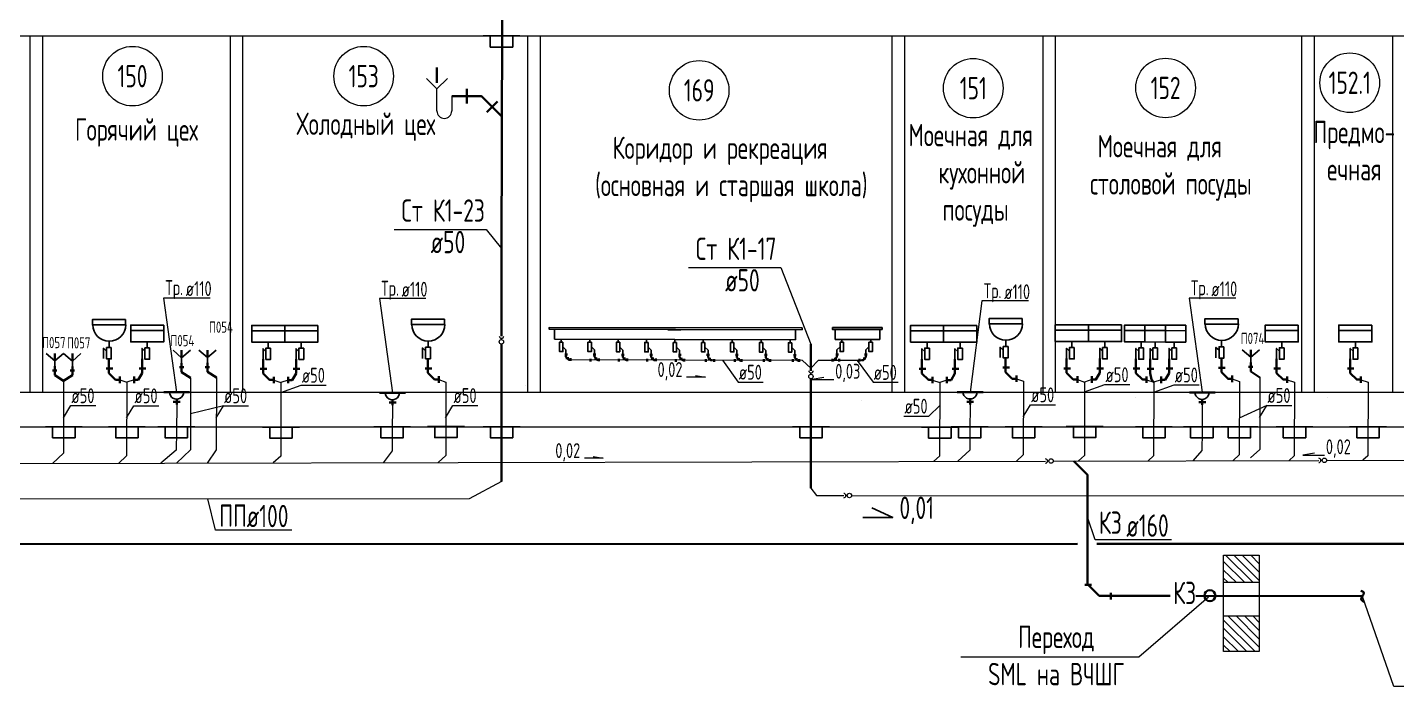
# Model space of a CAD drawing. Header units: millimetres. Extents: x -8689834 to 9420486, y -73560 to 166298.
# Drawn here: x -223147 to -204759, y -55894 to -47038 of the extents above; entities that cross this region are included whole.
import ezdxf
from ezdxf.enums import TextEntityAlignment as Align

# ---------------------------------------------------------------- set-up
doc = ezdxf.new("R2010")
doc.units = ezdxf.units.MM
doc.header["$MEASUREMENT"] = 0
doc.layers.get('0').update_dxf_attribs({"color": 250, "lineweight": 9})
for name, color, linetype in [('PDF _0', 7, 'Continuous'), ('PDF __ВК-Text VK', 7, 'Continuous'), ('PDF __ВК-Text В1', 7, 'Continuous'), ('PDF __ВК-В1', 5, 'Continuous'), ('PDF __ВК-К3', 7, 'Continuous'), ('PDF __ВК-переход с пл. на чуг.', 1, 'Continuous'), ('PDF __ВК-противопожарные муфты', 1, 'Continuous'), ('PDF __ВК-стены', 7, 'Continuous'), ('PDF __ВК-текст Канал', 7, 'Continuous'), ('PDF __К14', 3, 'Continuous'), ('PDF __Пескоуловитель', 7, 'Continuous'), ('PDF __Сантехника', 7, 'Continuous'), ('PDF _TEKSTBK', 7, 'Continuous'), ('АР_Таблицы', 250, 'Continuous')]:
    doc.layers.add(name, color=color, linetype=linetype)
doc.layers.add('PDF __ВК-К1', color=7, linetype='Continuous', true_color=0xb80000)
doc.layers.add('PDF __ВК-К14н', color=190, linetype='Continuous', true_color=0x7f00ff)
for name, color, linetype, lineweight in [('АР_Маркер экспликации', 239, 'Continuous', 13), ('АР_Номер помещения', 1, 'Continuous', 25), ('АР_Помещения_площадь', 19, 'Continuous', 9), ('ВК_канализация', 32, 'Continuous', 15)]:
    doc.layers.add(name, color=color, linetype=linetype, lineweight=lineweight)
doc.styles.add('ISOCPEUR', font='isocpeur.ttf', dxfattribs={"width": 0.7})
doc.styles.get("Standard").update_dxf_attribs({"font": 'isocpeur.ttf', "width": 0.7})

# ---------------------------------------------------------------- blocks, each defined once
blk = doc.blocks.new('*U1667')
at = {"layer": 'АР_Номер помещения', "color": 7}
blk.add_circle((-15720, 4793), 400, dxfattribs=at)
at = {"layer": 'АР_Помещения_площадь', "color": 7}
blk.add_line((-13545, 633), (-13545, 633), dxfattribs=at)
at = {"color": 7, "style": 'ISOCPEUR', "width": 0.7, "flags": 1}
blk.add_attdef('КАТЕГОРИЯ', (-499, -2092), '', height=250, dxfattribs=at)
at = {"layer": 'АР_Номер помещения', "color": 7, "style": 'ISOCPEUR', "width": 0.7}
blk.add_attdef('НОМЕР_ПОМЕЩЕНИЯ', text='', height=300, dxfattribs=at).set_placement((-15720, 4793), align=Align.MIDDLE_CENTER)
at = {"layer": 'АР_Помещения_площадь', "color": 7, "lineweight": 30, "width": 0.7, "flags": 104}
blk.add_attdef('ИМЯ_ПОМЕЩЕНИЯ', text='', height=100, dxfattribs=at).set_placement((158, 1217), align=Align.MIDDLE_CENTER)
at = {"layer": 'АР_Помещения_площадь', "color": 7, "style": 'ISOCPEUR', "width": 0.7}
blk.add_attdef('ПЛОЩАДЬ_ПОМЕЩЕНИЯ', text='', height=200, dxfattribs=at).set_placement((-13540, 880), align=Align.MIDDLE_RIGHT)

msp = doc.modelspace()

# ---------------------------------------------------------------- linework, layer by layer
at = {"layer": 'PDF _0', "color": 3, "lineweight": 30}
for centre in [(-221143.7, -51936.7), (-221143.7, -51936.7), (-218245, -51945), (-218245, -51945), (-210487.6, -51934.6), (-210487.6, -51934.6), (-207370.9, -51940), (-207370.9, -51940)]:
    msp.add_arc(centre, 95.2, 179.99999, 0.00001, dxfattribs=at)
at = {"layer": 'PDF __ВК-Text VK', "lineweight": 30}
msp.add_lwpolyline([(-211808.3, -53492.8), (-211525.9, -53622.9), (-211928.6, -53622.1)], dxfattribs=at)
at = {"layer": 'PDF __ВК-Text В1', "lineweight": 25}
for points in [[(-214176.3, -51713.2), (-214040, -51736.3), (-214293.4, -51736.3)], [(-212451.2, -51741.4), (-212605.8, -51767.5), (-212318.3, -51767.5)], [(-205861.5, -52756.2), (-206016.1, -52782.4), (-205728.6, -52782.4)], [(-215549.5, -52802.2), (-215413.2, -52825.2), (-215666.6, -52825.2)]]:
    msp.add_lwpolyline(points, dxfattribs=at)
at = {"layer": 'PDF __ВК-В1', "color": 244, "lineweight": 40, "true_color": 0x991b1e}
for points in [[(-216781.3, -50079.6), (-216754.4, -40740.7)], [(-216779.8, -51185), (-216781.3, -50079.6)], [(-216780.4, -53139.8), (-216780.9, -51291.7)], [(-212623.4, -51650.7), (-212624.3, -51291.4)], [(-212624.3, -53227.1), (-212624.3, -51757.4)]]:
    msp.add_lwpolyline(points, dxfattribs=at)
at = {"layer": 'PDF __ВК-В1', "color": 30, "lineweight": 40, "true_color": 0xf26722}
for points in [[(-222780.3, -51518.7), (-222780.3, -51417.1)], [(-222543.1, -51520.2), (-222543, -51418.6)], [(-221074.9, -51476.8), (-221074.9, -51375.1)], [(-220730, -51474.1), (-220730, -51372.4)], [(-206718.6, -51469.8), (-206718.6, -51368.1)]]:
    msp.add_lwpolyline(points, dxfattribs=at)
at = {"layer": 'PDF __ВК-К1', "lineweight": 40}
for points in [[(-217245.7, -47963.7), (-217444.6, -47963.7)], [(-217245.7, -47862.1), (-217245.7, -48061.1)], [(-217245.7, -47963.7), (-217046.7, -47963.7), (-216780, -48230.4)], [(-216835.1, -48031.5), (-216974.8, -48175.4)], [(-221315.1, -51938.8), (-220968, -51938.8)], [(-218416.4, -51947.2), (-218069.3, -51947.2)], [(-210659, -51936.7), (-210311.9, -51936.7)], [(-207542.3, -51942.1), (-207195.2, -51942.1)]]:
    msp.add_lwpolyline(points, dxfattribs=at)
at = {"layer": 'PDF __ВК-К1', "color": 244, "lineweight": 40, "true_color": 0x991b1e}
for points in [[(-215931.3, -51432.5), (-215894.9, -51432.5)], [(-215913.9, -51463.8), (-215913.9, -51427.4)], [(-215853.2, -51502.7), (-215877.5, -51502.7), (-215913.9, -51463.8)], [(-215913.9, -51482.9), (-215877.5, -51482.9)], [(-215853.2, -51519.3), (-215853.2, -51482.9)], [(-215549.7, -51433.8), (-215513.2, -51433.8)], [(-215532.3, -51465.1), (-215532.3, -51428.7)], [(-215471.6, -51504.1), (-215495.8, -51504.1), (-215532.3, -51465.1)], [(-215532.3, -51484.2), (-215495.8, -51484.2)], [(-215471.6, -51520.6), (-215471.6, -51484.2)], [(-215168, -51435.1), (-215131.6, -51435.1)], [(-215150.6, -51466.5), (-215150.6, -51430)], [(-215089.9, -51505.4), (-215114.2, -51505.4), (-215150.6, -51466.5)], [(-215150.6, -51485.5), (-215114.2, -51485.5)], [(-215089.9, -51522), (-215089.9, -51485.5)], [(-214786.4, -51436.4), (-214749.9, -51436.4)], [(-214769, -51467.8), (-214769, -51431.3)], [(-214708.2, -51506.7), (-214732.5, -51506.7), (-214769, -51467.8)], [(-214404.7, -51437.8), (-214368.3, -51437.8)], [(-214387.3, -51469.1), (-214387.3, -51432.7)], [(-214326.6, -51508), (-214350.9, -51508), (-214387.3, -51469.1)], [(-214024.8, -51437.8), (-213988.3, -51437.8)], [(-214005.7, -51472.9), (-214005.7, -51436.5)], [(-213946.7, -51509.4), (-213969.2, -51509.4), (-214005.7, -51472.9)], [(-213636.2, -51437.8), (-213599.7, -51437.8)], [(-213617.1, -51474.2), (-213617.1, -51437.8)], [(-213558.1, -51510.6), (-213580.6, -51510.6), (-213617.1, -51474.2)], [(-213247.6, -51438.9), (-213211.1, -51438.9)], [(-213228.5, -51475.4), (-213228.5, -51438.9)], [(-213169.5, -51511.8), (-213192.1, -51511.8), (-213228.5, -51475.4)], [(-212859, -51440.2), (-212822.5, -51440.2)], [(-212839.9, -51476.6), (-212839.9, -51440.2)], [(-212780.9, -51513), (-212803.5, -51513), (-212839.9, -51476.6)], [(-212333.7, -51508.3), (-212311.1, -51508.3), (-212274.7, -51469.9)], [(-212255.6, -51433.5), (-212292, -51433.5)], [(-212274.7, -51469.9), (-212274.7, -51433.5)], [(-211945.1, -51509.5), (-211922.5, -51509.5), (-211886.1, -51468.6)], [(-211867, -51433.5), (-211903.4, -51433.5)], [(-211886.1, -51468.6), (-211886.1, -51432.2)], [(-215585.3, -51489.3), (-215585.3, -51525.7)], [(-215203.6, -51490.6), (-215203.6, -51527.1)], [(-214822, -51491.9), (-214822, -51528.4)], [(-214769, -51486.9), (-214732.5, -51486.9)], [(-214708.2, -51523.3), (-214708.2, -51486.9)], [(-214440.3, -51493.3), (-214440.3, -51529.7)], [(-214387.3, -51488.2), (-214350.9, -51488.2)], [(-214326.6, -51524.6), (-214326.6, -51488.2)], [(-214035.2, -51493.3), (-214035.2, -51529.7)], [(-214005.7, -51492), (-213969.2, -51492)], [(-213921.5, -51493.3), (-213921.5, -51529.7)], [(-213646.6, -51493.3), (-213646.6, -51529.7)], [(-213617.1, -51493.3), (-213580.6, -51493.3)], [(-213558.1, -51529.7), (-213558.1, -51493.3)], [(-213258, -51494.5), (-213258, -51530.9)], [(-213228.5, -51494.5), (-213192.1, -51494.5)], [(-213169.5, -51530.9), (-213169.5, -51494.5)], [(-212869.4, -51495.7), (-212869.4, -51532.1)], [(-212839.9, -51495.7), (-212803.5, -51495.7)], [(-212780.9, -51532.1), (-212780.9, -51495.7)], [(-212333.7, -51525.5), (-212333.7, -51489)], [(-212274.7, -51489), (-212311.1, -51489)], [(-212245.2, -51489), (-212245.2, -51525.5)], [(-211970.3, -51489), (-211970.3, -51525.5)], [(-211886.1, -51487.7), (-211922.5, -51487.7)]]:
    msp.add_lwpolyline(points, dxfattribs=at)
at = {"layer": 'PDF __ВК-К1', "color": 30, "lineweight": 40, "true_color": 0xf26722}
for points in [[(-210009.4, -51477.8), (-210009.4, -51668.3)], [(-207110.7, -51481.1), (-207110.7, -51671.6)], [(-222808, -51645.7), (-222750, -51645.7)], [(-222780.3, -51590.5), (-222780.3, -51709.3)], [(-222515.5, -51647.3), (-222573.5, -51647.3)], [(-222543.1, -51592), (-222543.1, -51710.8)], [(-222089.3, -51622.5), (-222000.4, -51622.5)], [(-222051.2, -51491.2), (-222051.2, -51681.7)], [(-221644.8, -51622.1), (-221555.9, -51622.1)], [(-221606.7, -51490.8), (-221606.7, -51681.3)], [(-221102.5, -51603.8), (-221044.5, -51603.8)], [(-221074.9, -51548.6), (-221074.9, -51667.3)], [(-221074.9, -51667.3), (-220954.1, -51746.1)], [(-220757.6, -51601.1), (-220699.6, -51601.1)], [(-220730, -51545.8), (-220730, -51664.6)], [(-220730, -51664.6), (-220609.2, -51743.4)], [(-220020.4, -51626.3), (-219931.5, -51626.3)], [(-219982.3, -51495.1), (-219982.3, -51685.6)], [(-219576, -51626.3), (-219487.1, -51626.3)], [(-219537.9, -51495.1), (-219537.9, -51685.6)], [(-217804.9, -51619.5), (-217716, -51619.5)], [(-217766.8, -51488.3), (-217766.8, -51678.8)], [(-211172.2, -51626.3), (-211083.3, -51626.3)], [(-211134.1, -51495.1), (-211134.1, -51685.6)], [(-210727.7, -51626.3), (-210638.8, -51626.3)], [(-210689.6, -51495.1), (-210689.6, -51685.6)], [(-210047.5, -51609), (-209958.6, -51609)], [(-209865.4, -51757.2), (-209920.5, -51757.2), (-210009.4, -51668.3)], [(-209228.1, -51619.1), (-209139.2, -51619.1)], [(-209190, -51487.9), (-209190, -51678.4)], [(-208783.6, -51619.1), (-208694.7, -51619.1)], [(-208745.5, -51487.9), (-208745.5, -51678.4)], [(-208297.5, -51622.1), (-208208.6, -51622.1)], [(-208259.4, -51490.8), (-208259.4, -51681.3)], [(-208108.8, -51623.7), (-208019.9, -51623.7)], [(-208070.7, -51492.4), (-208070.7, -51682.9)], [(-207853.1, -51622.1), (-207764.2, -51622.1)], [(-207815, -51490.8), (-207815, -51681.3)], [(-207148.8, -51612.3), (-207059.9, -51612.3)], [(-206746.2, -51596.8), (-206688.2, -51596.8)], [(-206718.6, -51541.6), (-206718.6, -51660.3)], [(-206718.6, -51660.3), (-206597.8, -51739.1)], [(-206409.2, -51622), (-206320.3, -51622)], [(-206371.1, -51490.7), (-206371.1, -51681.2)], [(-205420.6, -51622), (-205331.7, -51622)], [(-205382.5, -51490.7), (-205382.5, -51681.2)], [(-222780.3, -51709.3), (-222659.6, -51788.1)], [(-222543.1, -51710.8), (-222659.6, -51788.1)], [(-221907.2, -51770.6), (-221962.3, -51770.6), (-222051.2, -51681.7)], [(-221907.2, -51726.2), (-221907.2, -51815.1)], [(-221714, -51726.3), (-221714.5, -51815.2)], [(-221714.2, -51770.8), (-221659.2, -51771.1), (-221606.7, -51681.3)], [(-219838.4, -51774.5), (-219893.4, -51774.5), (-219982.3, -51685.6)], [(-219838.4, -51730), (-219838.4, -51818.9)], [(-219645.2, -51730.6), (-219645.7, -51819.5)], [(-219645.4, -51775), (-219590.4, -51775.3), (-219537.9, -51685.6)], [(-217622.9, -51767.7), (-217677.9, -51767.7), (-217766.8, -51678.8)], [(-217622.9, -51723.2), (-217622.9, -51812.1)], [(-210990.2, -51774.5), (-211045.2, -51774.5), (-211134.1, -51685.6)], [(-210990.2, -51730), (-210990.2, -51818.9)], [(-210796.9, -51730.6), (-210797.4, -51819.5)], [(-210797.2, -51775), (-210742.1, -51775.3), (-210689.6, -51685.6)], [(-209865.4, -51712.7), (-209865.4, -51801.6)], [(-209046.1, -51767.3), (-209101.1, -51767.3), (-209190, -51678.4)], [(-209046.1, -51722.8), (-209046.1, -51811.7)], [(-208852.8, -51723.4), (-208853.3, -51812.3)], [(-208853.1, -51767.8), (-208798, -51768.1), (-208745.5, -51678.4)], [(-208115.5, -51770.2), (-208170.6, -51770.2), (-208259.4, -51681.3)], [(-208115.5, -51725.8), (-208115.5, -51814.7)], [(-208019.1, -51805.4), (-208048.4, -51768.5), (-208070.7, -51682.9)], [(-207922.3, -51726.3), (-207922.8, -51815.2)], [(-207922.5, -51770.8), (-207867.5, -51771.1), (-207815, -51681.3)], [(-206966.7, -51760.5), (-207021.8, -51760.5), (-207110.7, -51671.6)], [(-206966.7, -51716), (-206966.7, -51804.9)], [(-206227.2, -51770.1), (-206282.2, -51770.1), (-206371.1, -51681.2)], [(-206227.2, -51725.7), (-206227.2, -51814.6)], [(-205238.6, -51770.1), (-205293.6, -51770.1), (-205382.5, -51681.2)], [(-205238.6, -51725.7), (-205238.6, -51814.6)], [(-221315.1, -51938.8), (-220968, -51938.8)], [(-221141.6, -52103.9), (-221140.9, -52031.9)], [(-218416.4, -51947.2), (-218069.3, -51947.2)], [(-210659, -51936.7), (-210311.9, -51936.7)], [(-210485.5, -52101.8), (-210484.8, -52029.8)], [(-207542.3, -51942.1), (-207195.2, -51942.1)], [(-207368.8, -52107.2), (-207368.1, -52035.2)], [(-221095, -52070), (-221188.1, -52070)], [(-221095, -52070), (-221188.1, -52070)], [(-218196.3, -52078.4), (-218289.5, -52078.4)], [(-218196.3, -52078.4), (-218289.5, -52078.4)], [(-218242.9, -52112.2), (-218242.2, -52040.3)], [(-210438.9, -52067.9), (-210532, -52067.9)], [(-210438.9, -52067.9), (-210532, -52067.9)], [(-207322.2, -52073.3), (-207415.3, -52073.3)], [(-207322.2, -52073.3), (-207415.3, -52073.3)], [(-209092.2, -52865.2), (-208910.1, -53047.3), (-208911.4, -54518.1)], [(-208856.4, -54526.5), (-208945.3, -54526.5)], [(-208915.7, -54513.8), (-208754.8, -54674.7)], [(-208754.8, -54674.7), (-207798.1, -54674.7)], [(-208598.2, -54632.4), (-208598.2, -54721.3)], [(-207455.3, -54674.7), (-205216, -54678.9)]]:
    msp.add_lwpolyline(points, dxfattribs=at)
at = {"layer": 'PDF __ВК-К14н', "color": 152, "lineweight": 40, "true_color": 0x2776bb}
for points in [[(-229059.3, -53978.5), (-209043.9, -53977.4)], [(-208786.5, -53977.4), (-190701.8, -53976.3)]]:
    msp.add_lwpolyline(points, dxfattribs=at)
at = {"layer": 'PDF __ВК-К3', "lineweight": 25}
msp.add_lwpolyline([(-207082.8, -55424), (-207082.8, -54128.6), (-206604.4, -54128.6), (-206604.4, -55424)], close=True, dxfattribs=at)
for points in [[(-206803.4, -54492.7), (-207082.8, -54213.3)], [(-206689.1, -54492.7), (-207057.4, -54128.6)], [(-206604.4, -54467.3), (-206943.1, -54128.6)], [(-206604.4, -54357.2), (-206833, -54128.6)], [(-206604.4, -54242.9), (-206718.7, -54128.6)], [(-206604.4, -54132.9), (-206608.7, -54128.6)], [(-206913.4, -54492.7), (-207082.8, -54327.6)], [(-207027.7, -54492.7), (-207082.8, -54437.7)], [(-207082.8, -54492.7), (-206604.4, -54492.7)], [(-207082.8, -54941.4), (-206604.4, -54941.4)], [(-206604.4, -55364.7), (-207027.7, -54941.4)], [(-206604.4, -55254.6), (-206913.4, -54941.4)], [(-206604.4, -55140.3), (-206803.4, -54941.4)], [(-206604.4, -55030.3), (-206689.1, -54941.4)], [(-206659.5, -55424), (-207082.8, -55000.6)], [(-206769.5, -55424), (-207082.8, -55110.7)], [(-206883.8, -55424), (-207082.8, -55225)], [(-206993.9, -55424), (-207082.8, -55335.1)]]:
    msp.add_lwpolyline(points, dxfattribs=at)
at = {"layer": 'PDF __ВК-переход с пл. на чуг.', "lineweight": 40}
msp.add_circle((-207266.9, -54672.6), 74.1, dxfattribs=at)
at = {"layer": 'PDF __ВК-противопожарные муфты', "lineweight": 30}
for points in [[(-217027.6, -47153.2), (-216782.1, -47153.2), (-216532.3, -47153.2)], [(-216930.2, -47153.2), (-216930.2, -47301.4), (-216629.7, -47301.4), (-216629.7, -47153.2)], [(-222905.1, -52401.7), (-222659.6, -52401.7), (-222409.9, -52401.7)], [(-222807.8, -52401.7), (-222807.8, -52549.9), (-222507.2, -52549.9), (-222507.2, -52401.7)], [(-222058.1, -52402.3), (-221812.6, -52402.3), (-221562.8, -52402.3)], [(-221960.7, -52402.3), (-221960.7, -52550.5), (-221660.2, -52550.5), (-221660.2, -52402.3)], [(-221394.8, -52402.3), (-221149.3, -52402.3), (-220899.6, -52402.3)], [(-221297.5, -52402.3), (-221297.5, -52550.5), (-220996.9, -52550.5), (-220996.9, -52402.3)], [(-218496.1, -52402.3), (-218250.5, -52402.3), (-218000.8, -52402.3)], [(-218398.7, -52402.3), (-218398.7, -52550.5), (-218098.2, -52550.5), (-218098.2, -52402.3)], [(-217773.7, -52399.4), (-217528.2, -52399.4), (-217278.4, -52399.4)], [(-217676.3, -52399.4), (-217676.3, -52547.5), (-217375.8, -52547.5), (-217375.8, -52399.4)], [(-217026.1, -52402.3), (-216780.6, -52402.3), (-216530.9, -52402.3)], [(-216928.8, -52402.3), (-216928.8, -52550.5), (-216628.2, -52550.5), (-216628.2, -52402.3)], [(-210738.7, -52402.3), (-210493.2, -52402.3), (-210243.5, -52402.3)], [(-210641.4, -52402.3), (-210641.4, -52550.5), (-210340.8, -52550.5), (-210340.8, -52402.3)], [(-210016.3, -52402.3), (-209770.8, -52402.3), (-209521, -52402.3)], [(-209918.9, -52402.3), (-209918.9, -52550.5), (-209618.4, -52550.5), (-209618.4, -52402.3)], [(-209196.9, -52399.4), (-208951.4, -52399.4), (-208701.6, -52399.4)], [(-209099.5, -52399.4), (-209099.5, -52547.5), (-208799, -52547.5), (-208799, -52399.4)], [(-208266.4, -52402.3), (-208020.8, -52402.3), (-207771.1, -52402.3)], [(-208169, -52402.3), (-208169, -52550.5), (-207868.5, -52550.5), (-207868.5, -52402.3)], [(-207622, -52402.3), (-207376.5, -52402.3), (-207126.7, -52402.3)], [(-207524.6, -52402.3), (-207524.6, -52550.5), (-207224.1, -52550.5), (-207224.1, -52402.3)], [(-207117.6, -52402.3), (-206872.1, -52402.3), (-206622.3, -52402.3)], [(-207020.2, -52402.3), (-207020.2, -52550.5), (-206719.7, -52550.5), (-206719.7, -52402.3)], [(-206378, -52402.2), (-206132.5, -52402.2), (-205882.7, -52402.2)], [(-206280.7, -52402.2), (-206280.7, -52550.4), (-205980.1, -52550.4), (-205980.1, -52402.2)], [(-205389.4, -52402.2), (-205143.9, -52402.2), (-204894.2, -52402.2)], [(-205292.1, -52402.2), (-205292.1, -52550.4), (-204991.5, -52550.4), (-204991.5, -52402.2)], [(-219989.3, -52406.6), (-219743.7, -52406.6), (-219494, -52406.6)], [(-219891.9, -52406.6), (-219891.9, -52554.7), (-219591.3, -52554.7), (-219591.3, -52406.6)], [(-211141, -52406.6), (-210895.5, -52406.6), (-210645.7, -52406.6)], [(-211043.7, -52406.6), (-211043.7, -52554.7), (-210743.1, -52554.7), (-210743.1, -52406.6)]]:
    msp.add_lwpolyline(points, dxfattribs=at)
at = {"layer": 'PDF __ВК-противопожарные муфты', "color": 1, "lineweight": 30}
for points in [[(-212869.9, -52402.3), (-212624.3, -52402.3), (-212374.6, -52402.3)], [(-212772.5, -52402.3), (-212772.5, -52550.5), (-212472, -52550.5), (-212472, -52402.3)]]:
    msp.add_lwpolyline(points, dxfattribs=at)
at = {"layer": 'PDF __ВК-стены', "color": 18, "lineweight": 25, "true_color": 0x000000}
for points in [[(-251092.7, -47153.2), (-171723.3, -47153.2)], [(-223112.5, -47160.4), (-223112.5, -51943.9)], [(-222943.2, -47160.4), (-222943.2, -51943.9)], [(-220425.6, -47160.4), (-220425.6, -51943.9)], [(-220256.3, -47160.4), (-220256.3, -51943.9)], [(-216429.3, -47160.4), (-216429.3, -51943.9)], [(-216260, -47160.4), (-216260, -51943.9)], [(-211537.7, -47160.4), (-211537.7, -51943.9)], [(-211368.4, -47160.4), (-211368.4, -51943.9)], [(-209511.7, -47160.4), (-209511.7, -51943.9)], [(-209342.4, -47160.4), (-209342.4, -51943.9)], [(-206036.9, -47153.2), (-206036.9, -51936.7)], [(-205867.5, -47153.2), (-205867.5, -51936.7)], [(-204814.9, -47153.2), (-204814.9, -51936.7)], [(-251092.7, -51936.7), (-171723.3, -51936.7)], [(-251092.7, -52402.3), (-172011.2, -52402.3)], [(-251092.7, -52402.3), (-171723.3, -52402.3)]]:
    msp.add_lwpolyline(points, dxfattribs=at)
at = {"layer": 'PDF __ВК-текст Канал', "lineweight": 25}
msp.add_lwpolyline([(-207286, -54691.6), (-208221.5, -55500.1), (-208272.3, -55500.1), (-210608.9, -55500.1)], dxfattribs=at)
at = {"layer": 'PDF __К14', "lineweight": 40}
msp.add_lwpolyline([(-217647.8, -47781.7), (-217647.8, -47578.5)], dxfattribs=at)
at = {"layer": 'PDF __Пескоуловитель', "lineweight": 40}
msp.add_lwpolyline([(-205237.2, -54607), (-205224.5, -54611.2), (-205216, -54615.4), (-205211.8, -54619.7), (-205207.5, -54619.7), (-205203.3, -54623.9), (-205199.1, -54628.1), (-205199.1, -54632.4), (-205199.1, -54636.6), (-205199.1, -54640.8), (-205199.1, -54645.1), (-205203.3, -54649.3), (-205203.3, -54653.5), (-205207.5, -54662), (-205211.8, -54666.2), (-205216, -54678.9), (-205220.2, -54687.4), (-205224.5, -54691.6), (-205228.7, -54695.9), (-205228.7, -54704.3), (-205232.9, -54708.6), (-205232.9, -54712.8), (-205232.9, -54717), (-205232.9, -54721.3), (-205232.9, -54725.5), (-205228.7, -54729.7), (-205228.7, -54734), (-205224.5, -54734), (-205220.2, -54738.2), (-205216, -54742.4), (-205211.8, -54746.7), (-205207.5, -54750.9), (-205194.8, -54759.4)], dxfattribs=at)
at = {"layer": 'PDF __Сантехника', "lineweight": 30}
for points in [[(-221828.9, -50962.1), (-222273.4, -50962.1), (-222273.4, -51034.1), (-221828.9, -51034.1)], [(-221314.6, -51037.9), (-221759.1, -51037.9), (-221759.1, -51109.9), (-221314.6, -51109.9)], [(-221314.6, -51109.9), (-221759.1, -51109.9), (-221759.1, -51262.3), (-221314.6, -51262.3)], [(-219690.3, -51042.1), (-220134.7, -51042.1), (-220134.7, -51114.1), (-219690.3, -51114.1)], [(-219690.3, -51114.1), (-220134.7, -51114.1), (-220134.7, -51266.5), (-219690.3, -51266.5)], [(-219245.8, -51042.1), (-219690.3, -51042.1), (-219690.3, -51114.1), (-219245.8, -51114.1)], [(-219245.8, -51114.1), (-219690.3, -51114.1), (-219690.3, -51266.5), (-219245.8, -51266.5)], [(-217544.6, -50959.2), (-217989, -50959.2), (-217989, -51031.1), (-217544.6, -51031.1)], [(-212743.2, -51075.2), (-216137.7, -51068), (-216137.7, -51092.3), (-212743.2, -51099.5)], [(-212335.4, -51070.9), (-211669.4, -51070.9), (-211669.4, -51095.2), (-212335.4, -51095.2)], [(-210842, -51042.1), (-211286.5, -51042.1), (-211286.5, -51114.1), (-210842, -51114.1)], [(-210842, -51114.1), (-211286.5, -51114.1), (-211286.5, -51266.5), (-210842, -51266.5)], [(-210397.5, -51042.1), (-210842, -51042.1), (-210842, -51114.1), (-210397.5, -51114.1)], [(-210397.5, -51114.1), (-210842, -51114.1), (-210842, -51266.5), (-210397.5, -51266.5)], [(-209787.1, -50948.7), (-210231.6, -50948.7), (-210231.6, -51020.6), (-209787.1, -51020.6)], [(-208897.9, -51035), (-209342.4, -51035), (-209342.4, -51106.9), (-208897.9, -51106.9)], [(-208897.9, -51106.9), (-209342.4, -51106.9), (-209342.4, -51259.3), (-208897.9, -51259.3)], [(-208453.4, -51035), (-208897.9, -51035), (-208897.9, -51106.9), (-208453.4, -51106.9)], [(-208453.4, -51106.9), (-208897.9, -51106.9), (-208897.9, -51259.3), (-208453.4, -51259.3)], [(-208137.9, -51039), (-208411.8, -51037.9), (-208411.8, -51109.9), (-208137.9, -51110.9)], [(-208137.9, -51110.9), (-208411.8, -51109.9), (-208411.8, -51262.3), (-208137.9, -51263.3)], [(-207863.9, -51040), (-208137.9, -51039), (-208137.9, -51110.9), (-207863.9, -51112)], [(-207863.9, -51112), (-208137.9, -51110.9), (-208137.9, -51263.3), (-207863.9, -51264.4)], [(-207590.3, -51040.1), (-207863.9, -51040), (-207863.9, -51112), (-207589.9, -51113.1)], [(-207589.9, -51113.1), (-207863.9, -51112), (-207863.9, -51264.4), (-207589.9, -51265.4)], [(-206888.4, -50952), (-207332.9, -50952), (-207332.9, -51023.9), (-206888.4, -51023.9)], [(-206079, -51037.8), (-206523.5, -51037.8), (-206523.5, -51109.8), (-206079, -51109.8)], [(-206079, -51109.8), (-206523.5, -51109.8), (-206523.5, -51262.2), (-206079, -51262.2)], [(-205090.4, -51037.8), (-205534.9, -51037.8), (-205534.9, -51109.8), (-205090.4, -51109.8)], [(-205090.4, -51109.8), (-205534.9, -51109.8), (-205534.9, -51262.2), (-205090.4, -51262.2)], [(-215953.9, -51265.9), (-216000.7, -51265.9), (-216000.7, -51392.6), (-215953.9, -51392.6)], [(-215572.2, -51267.2), (-215619.1, -51267.2), (-215619.1, -51393.9), (-215572.2, -51393.9)], [(-215190.6, -51268.6), (-215237.4, -51268.6), (-215237.4, -51395.2), (-215190.6, -51395.2)], [(-214808.9, -51269.9), (-214855.8, -51269.9), (-214855.8, -51396.5), (-214808.9, -51396.5)], [(-214427.3, -51271.2), (-214474.1, -51271.2), (-214474.1, -51397.9), (-214427.3, -51397.9)], [(-214047.3, -51271.2), (-214092.4, -51271.2), (-214092.4, -51397.9), (-214047.3, -51397.9)], [(-213658.7, -51271.2), (-213703.8, -51271.2), (-213703.8, -51397.9), (-213658.7, -51397.9)], [(-213270.1, -51272.4), (-213315.2, -51272.4), (-213315.2, -51399), (-213270.1, -51399)], [(-212881.5, -51273.6), (-212926.6, -51273.6), (-212926.6, -51400.3), (-212881.5, -51400.3)], [(-212233, -51267), (-212187.9, -51267), (-212187.9, -51393.6), (-212233, -51393.6)], [(-211844.4, -51267), (-211799.3, -51267), (-211799.3, -51393.6), (-211844.4, -51393.6)], [(-222019.4, -51338.8), (-222082.9, -51338.8), (-222082.9, -51491.2), (-222019.4, -51491.2)], [(-221505.1, -51342.7), (-221568.6, -51342.7), (-221568.6, -51495.1), (-221505.1, -51495.1)], [(-219880.7, -51346.9), (-219944.2, -51346.9), (-219944.2, -51499.3), (-219880.7, -51499.3)], [(-219436.3, -51346.9), (-219499.8, -51346.9), (-219499.8, -51499.3), (-219436.3, -51499.3)], [(-217735, -51335.9), (-217798.5, -51335.9), (-217798.5, -51488.3), (-217735, -51488.3)], [(-211032.5, -51346.9), (-211096, -51346.9), (-211096, -51499.3), (-211032.5, -51499.3)], [(-210588, -51346.9), (-210651.5, -51346.9), (-210651.5, -51499.3), (-210588, -51499.3)], [(-209977.6, -51325.4), (-210041.1, -51325.4), (-210041.1, -51477.8), (-209977.6, -51477.8)], [(-209088.4, -51339.7), (-209151.9, -51339.7), (-209151.9, -51492.1), (-209088.4, -51492.1)], [(-208643.9, -51339.7), (-208707.4, -51339.7), (-208707.4, -51492.1), (-208643.9, -51492.1)], [(-208157.9, -51342.7), (-208221.3, -51342.7), (-208221.3, -51495.1), (-208157.9, -51495.1)], [(-207969.1, -51344.3), (-208032.6, -51344.3), (-208032.6, -51496.7), (-207969.1, -51496.7)], [(-207713.4, -51342.7), (-207776.9, -51342.7), (-207776.9, -51495.1), (-207713.4, -51495.1)], [(-207078.9, -51328.7), (-207142.4, -51328.7), (-207142.4, -51481.1), (-207078.9, -51481.1)], [(-206269.5, -51342.6), (-206333, -51342.6), (-206333, -51495), (-206269.5, -51495)], [(-205280.9, -51342.6), (-205344.4, -51342.6), (-205344.4, -51495), (-205280.9, -51495)]]:
    msp.add_lwpolyline(points, close=True, dxfattribs=at)
for points in [[(-216066.6, -51226.2), (-216066.6, -51092.7)], [(-214371.8, -51099.4), (-214545.2, -51099.4)], [(-212830.7, -51233), (-212830.7, -51099.4)], [(-212297.2, -51228.8), (-212297.2, -51095.2)], [(-211700.2, -51228.8), (-211700.2, -51095.2)], [(-222049, -51258.4), (-222049, -51338.8)], [(-221536.8, -51262.3), (-221536.8, -51342.7)], [(-219912.5, -51266.5), (-219912.5, -51346.9)], [(-219468, -51266.5), (-219468, -51346.9)], [(-217764.7, -51255.5), (-217764.7, -51335.9)], [(-216066.6, -51226.2), (-212830.7, -51233)], [(-215976.4, -51227.7), (-215976.4, -51265.9)], [(-215594.8, -51229.1), (-215594.8, -51267.2)], [(-215213.1, -51230.4), (-215213.1, -51268.6)], [(-214831.5, -51231.7), (-214831.5, -51269.9)], [(-214449.8, -51233), (-214449.8, -51271.2)], [(-214069.9, -51233), (-214069.9, -51271.2)], [(-213681.3, -51233), (-213681.3, -51271.2)], [(-213292.7, -51234.2), (-213292.7, -51272.4)], [(-212904.1, -51235.4), (-212904.1, -51273.6)], [(-211700.2, -51228.8), (-212297.2, -51228.8)], [(-212210.5, -51228.8), (-212210.5, -51267)], [(-211821.9, -51228.8), (-211821.9, -51267)], [(-211064.3, -51266.5), (-211064.3, -51346.9)], [(-210619.8, -51266.5), (-210619.8, -51346.9)], [(-210007.2, -51245), (-210007.2, -51325.4)], [(-209120.1, -51259.3), (-209120.1, -51339.7)], [(-208675.7, -51259.3), (-208675.7, -51339.7)], [(-208189.6, -51262.3), (-208189.6, -51342.7)], [(-208000.9, -51263.9), (-208000.9, -51344.3)], [(-207745.1, -51262.3), (-207745.1, -51342.7)], [(-207108.5, -51248.3), (-207108.5, -51328.7)], [(-206301.2, -51262.2), (-206301.2, -51342.6)], [(-205312.7, -51262.2), (-205312.7, -51342.6)], [(-222780.3, -51590.5), (-222780.3, -51518.7), (-222896.3, -51416.6)], [(-222661.6, -51416.6), (-222780.3, -51518.7)], [(-222661.8, -51418.1), (-222543.1, -51520.2)], [(-222543.1, -51592), (-222543.1, -51520.2), (-222427.1, -51418.1)], [(-222082.9, -51385.4), (-222125.2, -51347.3), (-222125.2, -51487)], [(-221568.6, -51389.3), (-221606.7, -51351.2), (-221606.7, -51490.8)], [(-221074.9, -51548.6), (-221074.9, -51476.8), (-221190.9, -51374.6)], [(-220956.2, -51374.6), (-221074.9, -51476.8)], [(-220730, -51545.8), (-220730, -51474.1), (-220846, -51371.9)], [(-220611.3, -51371.9), (-220730, -51474.1)], [(-219944.2, -51393.5), (-219982.3, -51355.4), (-219982.3, -51495.1)], [(-219499.8, -51393.5), (-219537.9, -51355.4), (-219537.9, -51495.1)], [(-217798.5, -51382.5), (-217840.9, -51344.4), (-217840.9, -51484.1)], [(-215914, -51370), (-215953.9, -51330.1)], [(-215914, -51432.5), (-215914, -51370)], [(-215532.3, -51371.3), (-215572.2, -51331.4)], [(-215532.3, -51433.8), (-215532.3, -51371.3)], [(-215150.7, -51372.7), (-215190.6, -51332.7)], [(-215150.7, -51435.1), (-215150.7, -51372.7)], [(-214769, -51374), (-214808.9, -51334.1)], [(-214769, -51436.4), (-214769, -51374)], [(-214387.4, -51375.3), (-214427.3, -51335.4)], [(-214387.4, -51437.8), (-214387.4, -51375.3)], [(-214005.7, -51375.3), (-214047.3, -51335.4)], [(-214005.7, -51437.8), (-214005.7, -51375.3)], [(-213617.1, -51375.3), (-213658.7, -51335.4)], [(-213617.1, -51437.8), (-213617.1, -51375.3)], [(-213228.5, -51376.5), (-213270.1, -51336.6)], [(-213228.5, -51438.9), (-213228.5, -51376.5)], [(-212839.9, -51377.7), (-212881.5, -51337.8)], [(-212839.9, -51440.2), (-212839.9, -51377.7)], [(-212274.7, -51371), (-212233, -51331.1)], [(-212274.7, -51433.5), (-212274.7, -51371)], [(-211886.1, -51371), (-211844.4, -51331.1)], [(-211886.1, -51433.5), (-211886.1, -51371)], [(-211096, -51393.5), (-211134.1, -51355.4), (-211134.1, -51495.1)], [(-210651.5, -51393.5), (-210689.6, -51355.4), (-210689.6, -51495.1)], [(-210041.1, -51372), (-210083.4, -51333.9), (-210083.4, -51473.6)], [(-209151.9, -51386.3), (-209190, -51348.2), (-209190, -51487.9)], [(-208707.4, -51386.3), (-208745.5, -51348.2), (-208745.5, -51487.9)], [(-208221.3, -51389.3), (-208259.4, -51351.2), (-208259.4, -51490.8)], [(-208032.6, -51390.8), (-208070.7, -51352.7), (-208070.7, -51492.4)], [(-207776.9, -51389.3), (-207815, -51351.2), (-207815, -51490.8)], [(-207142.4, -51375.3), (-207184.7, -51337.2), (-207184.7, -51476.9)], [(-206718.6, -51541.6), (-206718.6, -51469.8), (-206834.6, -51367.7)], [(-206599.9, -51367.7), (-206718.6, -51469.8)], [(-206333, -51389.2), (-206371.1, -51351.1), (-206371.1, -51490.7)], [(-205344.4, -51389.2), (-205382.5, -51351.1), (-205382.5, -51490.7)]]:
    msp.add_lwpolyline(points, dxfattribs=at)
for centre in [(-222046.9, -51032), (-217762.6, -51029), (-210005.1, -51018.5), (-207106.4, -51021.8)]:
    msp.add_arc(centre, 222.2, 180, 0, dxfattribs=at)
at = {"layer": 'PDF _TEKSTBK', "lineweight": 18}
for points in [[(-217647.8, -47862.1), (-217787.5, -47722.4)], [(-217647.8, -48162.7), (-217647.8, -47862.1), (-217503.9, -47722.4)], [(-217444.6, -47963.7), (-217444.6, -48162.7)]]:
    msp.add_lwpolyline(points, dxfattribs=at)
msp.add_arc((-217548.3, -48160.6), 99.5, 180.00001, 359.99999, dxfattribs=at)
at = {"layer": 'ВК_канализация', "color": 18, "lineweight": 13, "ltscale": 500, "true_color": 0x000000}
for points in [[(-218223.3, -49751.4), (-216984.2, -49751.4), (-216781.1, -50006.2)], [(-214269.4, -50265.4), (-213030.3, -50265.4), (-212624.3, -51291.4)], [(-220692.5, -50673.5), (-221317.4, -50673.5), (-221143.7, -51936.7)], [(-217793.8, -50681.9), (-218418.7, -50681.9), (-218245, -51945)], [(-209702, -50712), (-210326.9, -50712), (-210485.5, -51936.7)], [(-206919.7, -50676.8), (-207544.6, -50676.8), (-207370.9, -51940)], [(-213813.3, -51509.7), (-213600.8, -51802.9), (-213265.6, -51802.9)], [(-212001.4, -51512.5), (-211788.9, -51805.6), (-211453.6, -51805.6)], [(-219742.4, -51940.9), (-219468.7, -51843.9), (-219133.5, -51843.9)], [(-208950, -51933.7), (-208676.3, -51836.8), (-208341.1, -51836.8)], [(-208019.5, -51936.7), (-207745.8, -51839.7), (-207410.6, -51839.7)], [(-222663.5, -52283.7), (-222563.5, -52119.1), (-222228.3, -52119.1)], [(-221816.5, -52284.3), (-221716.5, -52119.7), (-221381.2, -52119.7)], [(-220513.2, -52119.7), (-220954.2, -52229.5)], [(-220613.2, -52284.3), (-220513.2, -52119.7), (-220178, -52119.7)], [(-217532.1, -52281.4), (-217432.1, -52116.7), (-217096.9, -52116.7)], [(-211375.2, -52259.4), (-211040, -52259.4), (-210894.7, -52118.5)], [(-209774.7, -52270.9), (-209674.7, -52106.2), (-209339.4, -52106.2)], [(-206501.8, -52115.4), (-206871.8, -52288.7)], [(-206601.8, -52280.1), (-206501.8, -52115.4), (-206166.6, -52115.4)], [(-219594.6, -53792), (-220618.5, -53792), (-220723.7, -53372.3)], [(-207781.7, -53920.2), (-208805.6, -53920.2), (-208910.6, -53618.4)], [(-203103.2, -55893.9), (-204796.6, -55893.9), (-205218.1, -54683.2)]]:
    msp.add_lwpolyline(points, dxfattribs=at)
at = {"layer": 'ВК_канализация', "color": 244, "lineweight": 13, "ltscale": 500, "true_color": 0x991b1e}
for points in [[(-216780.4, -51231.7), (-216780.2, -51215)], [(-212624.3, -51616.9), (-212737.8, -51513.3), (-215877.5, -51502.7)], [(-212524.7, -51507.7), (-212624.3, -51616.9)], [(-212524.7, -51507.7), (-211945.1, -51509.5)], [(-212624, -51697.4), (-212623.8, -51680.7)], [(-216780.4, -53139.8), (-217212.9, -53369.5), (-224194.9, -53375.1)], [(-212624.3, -53227.1), (-212548.2, -53327)], [(-212548.2, -53327), (-212184.1, -53327.9)], [(-212137.4, -53327.5), (-212154.1, -53327.6)], [(-212077.4, -53327.2), (-196389.6, -53335.1)]]:
    msp.add_lwpolyline(points, dxfattribs=at)
at = {"layer": 'ВК_канализация', "color": 30, "lineweight": 13, "ltscale": 500, "true_color": 0xf26722}
for points in [[(-222659.6, -51785.9), (-222659.6, -52757.1)], [(-221907.2, -51770.6), (-221810.8, -51805.4)], [(-221810.8, -51805.4), (-221813.7, -52792.3)], [(-221714.2, -51771.2), (-221810.8, -51805.4)], [(-220954.1, -51743.9), (-220954.2, -52715.1)], [(-220609.2, -51741.2), (-220609.3, -52712.4)], [(-219838.4, -51774.9), (-219742, -51809.6)], [(-219742, -51809.6), (-219744.9, -52796.6)], [(-219645.4, -51775.4), (-219742, -51809.6)], [(-217622.9, -51767.7), (-217526.5, -51802.4)], [(-217526.5, -51802.4), (-217529.3, -52789.4)], [(-210990.2, -51774.9), (-210893.8, -51809.6)], [(-210893.8, -51809.6), (-210896.6, -52796.6)], [(-210797.2, -51775.4), (-210893.8, -51809.6)], [(-209865.4, -51757.2), (-209769, -51792)], [(-209769, -51792), (-209771.9, -52778.9)], [(-209046.1, -51767.7), (-208949.7, -51802.4)], [(-208949.7, -51802.4), (-208952.5, -52789.4)], [(-208853.1, -51768.2), (-208949.7, -51802.4)], [(-208115.5, -51770.6), (-208019.1, -51805.4)], [(-208019.1, -51805.4), (-208022, -52792.3)], [(-207922.5, -51771.2), (-208019.1, -51805.4)], [(-206966.7, -51760.5), (-206870.3, -51795.3)], [(-206870.3, -51795.3), (-206873.2, -52782.2)], [(-206597.8, -51737), (-206597.9, -52708.2)], [(-206227.2, -51770.5), (-206130.8, -51805.3)], [(-206130.8, -51805.3), (-206133.6, -52792.2)], [(-205238.6, -51770.5), (-205142.2, -51805.3)], [(-205142.2, -51805.3), (-205145.1, -52792.2)], [(-221141.6, -52103.9), (-221145, -52465.8), (-221147.4, -52719.5)], [(-218242.9, -52112.2), (-218246.3, -52474.1), (-218248.7, -52727.9)], [(-210485.5, -52101.8), (-210488.9, -52463.7), (-210491.3, -52717.4)], [(-207368.8, -52107.2), (-207372.2, -52469.1), (-207374.6, -52722.8)], [(-222659.6, -52757.1), (-222809.4, -52896.7)], [(-221147.4, -52719.5), (-221354.8, -52893.1)], [(-220954.2, -52715.1), (-221142.6, -52892.5)], [(-220609.3, -52712.4), (-220731.2, -52891.5)], [(-218248.7, -52727.9), (-218370.6, -52885.7)], [(-210491.3, -52717.4), (-210651.3, -52866.5)], [(-207374.6, -52722.8), (-207496.5, -52858.7)], [(-206597.9, -52708.2), (-206719.9, -52821.9)], [(-225253.6, -52902.7), (-209475.6, -52864.1)], [(-221813.7, -52792.3), (-221923.3, -52894.5)], [(-219744.9, -52796.6), (-219844.4, -52889.3)], [(-217529.3, -52789.4), (-217630.7, -52883.8)], [(-210896.6, -52796.6), (-210972.6, -52867.3)], [(-209771.9, -52778.9), (-209863.8, -52864.6)], [(-209428.9, -52863.7), (-209445.6, -52863.8)], [(-209428.9, -52863.7), (-209445.6, -52863.8)], [(-209428.9, -52863.7), (-209445.6, -52863.8)], [(-209368.9, -52863.4), (-205804.9, -52855)], [(-208952.5, -52789.4), (-209031, -52862.5)], [(-208022, -52792.3), (-208094.8, -52860.2)], [(-206873.2, -52782.2), (-206953.9, -52857.4)], [(-206133.6, -52792.2), (-206201.5, -52855.5)], [(-205758.2, -52854.6), (-205775, -52854.7)], [(-205698.2, -52854.3), (-201728.5, -52844.9)], [(-205145.1, -52792.2), (-205210.3, -52853.1)]]:
    msp.add_lwpolyline(points, dxfattribs=at)
at = {"layer": 'ВК_канализация', "color": 244, "lineweight": 13, "ltscale": 500, "true_color": 0x991b1e}
for centre in [(-216780.8, -51261.7), (-212624.3, -51727.4), (-212107.4, -53327.2)]:
    msp.add_circle(centre, 30, dxfattribs=at)
at = {"layer": 'ВК_канализация', "color": 30, "lineweight": 13, "ltscale": 500, "true_color": 0xf26722}
for centre in [(-209398.9, -52863.4), (-209398.9, -52863.4), (-209398.9, -52863.4), (-205728.2, -52854.3)]:
    msp.add_circle(centre, 30, dxfattribs=at)
at = {"layer": 'ВК_канализация', "color": 244, "lineweight": 13, "ltscale": 500, "true_color": 0x991b1e}
for centre, start, end in [((-216779.8, -51185), 179.27075, 359.27075), ((-212623.4, -51650.7), 179.27075, 359.27075), ((-212184.1, -53327.9), 270.50316, 90.50316)]:
    msp.add_arc(centre, 30, start, end, dxfattribs=at)
at = {"layer": 'ВК_канализация', "color": 30, "lineweight": 13, "ltscale": 500, "true_color": 0xf26722}
for centre in [(-209475.6, -52864.1), (-209475.6, -52864.1), (-209475.6, -52864.1), (-205804.9, -52855)]:
    msp.add_arc(centre, 30, 270.50316, 90.50316, dxfattribs=at)

# ---------------------------------------------------------------- block references
at = {"layer": 'АР_Маркер экспликации', "color": 7}
ref = msp.add_blockref('*U1667', (-208765.2, -52486.1), dxfattribs=at)
ref.add_attrib('НОМЕР_ПОМЕЩЕНИЯ', '149', dxfattribs={"layer": 'АР_Номер помещения', "color": 7, "height": 300, "style": 'ISOCPEUR', "width": 0.7}).set_placement((-224484.9, -47692.8), align=Align.MIDDLE_CENTER)
ref = msp.add_blockref('*U1667', (-206015.3, -52486.1), dxfattribs=at)
ref.add_attrib('НОМЕР_ПОМЕЩЕНИЯ', '150', dxfattribs={"layer": 'АР_Номер помещения', "color": 7, "height": 300, "style": 'ISOCPEUR', "width": 0.7}).set_placement((-221735.1, -47692.8), align=Align.MIDDLE_CENTER)
ref = msp.add_blockref('*U1667', (-202910.6, -52486.1), dxfattribs=at)
ref.add_attrib('НОМЕР_ПОМЕЩЕНИЯ', '153', dxfattribs={"layer": 'АР_Номер помещения', "color": 7, "height": 300, "style": 'ISOCPEUR', "width": 0.7}).set_placement((-218630.3, -47692.8), align=Align.MIDDLE_CENTER)
ref = msp.add_blockref('*U1667', (-189668.4, -52574.7), dxfattribs=at)
ref.add_attrib('НОМЕР_ПОМЕЩЕНИЯ', '152.1', dxfattribs={"layer": 'АР_Номер помещения', "color": 7, "height": 300, "style": 'ISOCPEUR', "width": 0.7}).set_placement((-205388.1, -47781.3), align=Align.MIDDLE_CENTER)
ref = msp.add_blockref('*U1667', (-198405.2, -52676.8), dxfattribs=at)
ref.add_attrib('НОМЕР_ПОМЕЩЕНИЯ', '169', dxfattribs={"layer": 'АР_Номер помещения', "color": 7, "height": 300, "style": 'ISOCPEUR', "width": 0.7}).set_placement((-214125, -47883.4), align=Align.MIDDLE_CENTER)
ref = msp.add_blockref('*U1667', (-194724.1, -52647.6), dxfattribs=at)
ref.add_attrib('НОМЕР_ПОМЕЩЕНИЯ', '151', dxfattribs={"layer": 'АР_Номер помещения', "color": 7, "height": 300, "style": 'ISOCPEUR', "width": 0.7}).set_placement((-210443.9, -47854.2), align=Align.MIDDLE_CENTER)
ref = msp.add_blockref('*U1667', (-192141.2, -52644.6), dxfattribs=at)
ref.add_attrib('НОМЕР_ПОМЕЩЕНИЯ', '152', dxfattribs={"layer": 'АР_Номер помещения', "color": 7, "height": 300, "style": 'ISOCPEUR', "width": 0.7}).set_placement((-207860.9, -47851.3), align=Align.MIDDLE_CENTER)

# ---------------------------------------------------------------- texts
at = {"layer": 'АР_Таблицы', "ltscale": 100, "style": 'ISOCPEUR'}
for s, insert, char_height, width, attachment_point in [('\\pxi-1,l1,qc,t1,5;Горячий цех', (-223779.3, -48450.1), 300, 4196.36, 4), ('\\pxi-1,l1,qc,t1,5;Холодный цех', (-220698.2, -48373.1), 300, 4196.36, 4), ('\\pxi-1,l1,qc,t1,5;Моечная для кухонной\\P посуды', (-211808.8, -49025.7), 300, 2659.108, 4), ('\\pxi-1,l1,qc,t1,5;Предмо-\\Pечная ', (-206656.3, -48693.7), 300, 2659.108, 4), ('\\pxi-1,l1,qc,t1,5;Коридор и рекреация (основная и старшая школа)', (-215941.5, -48945.9), 300, 4196.36, 4), ('\\pxi-1,l1,qc,t1,5;Моечная для столовой посуды', (-209269.3, -48925.3), 300, 2659.108, 4), ('\\pxi-1,l1,t1,5;Ст К1-23', (-218124.2, -49498.2), 300, 7500, 4), ('\\pxi-1,l1,t1,5;ø50', (-217730.6, -49921.7), 300, 7500, 4), ('\\pxi-1,l1,t1,5;Ст К1-17', (-214170.4, -50012.2), 300, 7500, 4), ('\\pxi-1,l1,t1,5;ø50', (-213776.8, -50435.7), 300, 7500, 4), ('П054', (-220707.7, -51064.4), 150, 3718.698, 4), ('П057', (-222949.2, -51272.5), 150, 3718.698, 4), ('П057', (-222615.8, -51276.4), 150, 3718.698, 4), ('П054', (-221226.1, -51246.2), 150, 3718.698, 4), ('П074', (-206852.6, -51215.8), 150, 3718.698, 4), ('\\pxi-1,l1,t1,5;ø50', (-219460.9, -51711.3), 200, 7500, 4), ('\\pxi-1,l1,t1,5;0,02', (-214349, -51657.3), 200, 7500, 6), ('\\pxi-1,l1,t1,5;ø50', (-213593.1, -51670.2), 200, 7500, 4), ('\\pxi-1,l1,t1,5;0,03', (-212298.7, -51680.3), 200, 7500, 4), ('\\pxi-1,l1,t1,5;ø50', (-211781.1, -51672.9), 200, 7500, 4), ('\\pxi-1,l1,t1,5;ø50', (-208668.6, -51704.1), 200, 7500, 4), ('\\pxi-1,l1,t1,5;ø50', (-207738, -51707), 200, 7500, 4), ('\\pxi-1,l1,t1,5;ø50', (-222555.8, -51986.4), 200, 7500, 4), ('\\pxi-1,l1,t1,5;ø50', (-221708.7, -51987), 200, 7500, 4), ('\\pxi-1,l1,t1,5;ø50', (-220505.4, -51987), 200, 7500, 4), ('\\pxi-1,l1,t1,5;ø50', (-217424.3, -51984.1), 200, 7500, 4), ('\\pxi-1,l1,t1,5;ø50', (-211367.4, -52126.8), 200, 7500, 4), ('\\pxi-1,l1,t1,5;ø50', (-209666.9, -51973.6), 200, 7500, 4), ('\\pxi-1,l1,t1,5;ø50', (-206494, -51982.8), 200, 7500, 4), ('\\pxi-1,l1,t1,5;0,02', (-205709, -52695.2), 200, 7500, 4), ('\\pxi-1,l1,t1,5;0,02', (-215722.2, -52746.3), 200, 7500, 6)]:
    msp.add_mtext(s, dxfattribs=dict(at, insert=insert, char_height=char_height, width=width, attachment_point=attachment_point))
at = {"layer": 'ВК_канализация', "color": 18, "ltscale": 100, "true_color": 0x000000, "attachment_point": 4, "style": 'ISOCPEUR'}
for s, insert, char_height, width in [('Тр.', (-221294, -50560.9), 200, 5891.51), ('\\pxi-1,l1,t1,5;ø110', (-221020, -50546.9), 200, 7500), ('Тр.', (-218395.4, -50569.3), 200, 5891.51), ('\\pxi-1,l1,t1,5;ø110', (-218121.4, -50555.3), 200, 7500), ('Тр.', (-210303, -50603.1), 200, 5891.51), ('\\pxi-1,l1,t1,5;ø110', (-210029, -50589.2), 200, 7500), ('Тр.', (-207521.2, -50564.2), 200, 5891.51), ('\\pxi-1,l1,t1,5;ø110', (-207247.2, -50550.2), 200, 7500), ('ПП', (-220570.3, -53596.5), 300, 5891.51), ('\\pxi-1,l1,t1,5;ø100', (-220201.1, -53602.3), 300, 7500), ('К3', (-208757.4, -53691.9), 300, 5891.51), ('\\pxi-1,l1,t1,5;ø160', (-208388.2, -53730.5), 300, 7500), ('\\pxi-1,l1,t1,5;К3', (-207759.8, -54636), 300, 7500), ('\\pxi-1,l1,qc,t1,5;Переход \\PSML на ВЧШГ', (-210442.8, -55475.2), 300, 2224.257)]:
    msp.add_mtext(s, dxfattribs=dict(at, insert=insert, char_height=char_height, width=width))
at = {"layer": 'ВК_канализация', "color": 18, "ltscale": 100, "true_color": 0x000000, "insert": (-210971.1, -53527), "char_height": 300, "width": 5891.51, "attachment_point": 6, "rotation": 359.89891, "style": 'ISOCPEUR'}
msp.add_mtext('0,01', dxfattribs=at)

doc.saveas('drawing.dxf')
